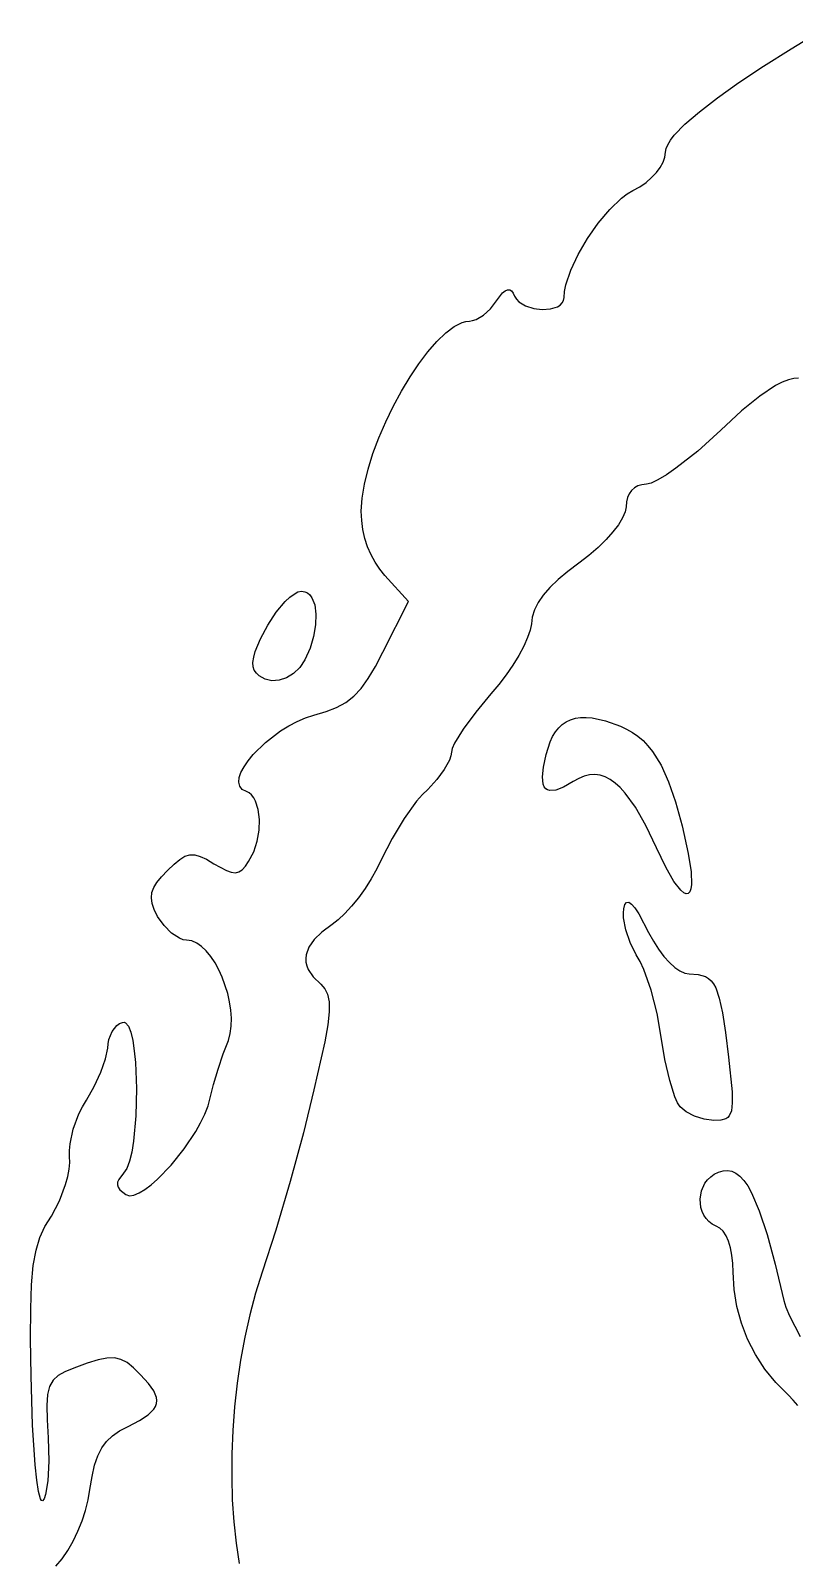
# Model space of a CAD drawing. Extents: x 239 to 1106, y -837 to 40.
# Drawn here: x 238.9 to 430.2, y -414.3 to -31 of the extents above; entities that cross this region are included whole.
import ezdxf

# ---------------------------------------------------------------- set-up
doc = ezdxf.new("R2010")
doc.units = 0

msp = doc.modelspace()

# ---------------------------------------------------------------- linework, layer by layer
at = {"layer": 'Layer 1'}
for p, q in [((429.364848, -35.594756), (436.927159, -31.038344)), ((422.473914, -39.942807), (429.364848, -35.594756)), ((416.312648, -44.046533), (422.473914, -39.942807)), ((410.939341, -47.869965), (416.312648, -44.046533)), ((406.412285, -51.377138), (410.939341, -47.869965)), ((402.789772, -54.532084), (406.412285, -51.377138)), ((399.17953, -58.525402), (400.130092, -57.298837)), ((400.130092, -57.298837), (402.789772, -54.532084)), ((397.932398, -61.523898), (398.073397, -60.642428)), ((398.073397, -60.642428), (398.491537, -59.641431)), ((398.491537, -59.641431), (399.17953, -58.525402)), ((396.607827, -65.328933), (397.328266, -64.015388)), ((397.328266, -64.015388), (397.777506, -62.734916)), ((397.777506, -62.734916), (397.932398, -61.523898)), ((393.050836, -69.104204), (394.445961, -67.909721)), ((394.445961, -67.909721), (395.639342, -66.639171)), ((395.639342, -66.639171), (396.607827, -65.328933)), ((386.901498, -73.093347), (388.345399, -71.987955)), ((388.345399, -71.987955), (389.747958, -71.119448)), ((389.747958, -71.119448), (391.477118, -70.18624)), ((391.477118, -70.18624), (393.050836, -69.104204)), ((381.076278, -79.329794), (383.962431, -75.903992)), ((383.962431, -75.903992), (386.901498, -73.093347)), ((378.388559, -83.149164), (381.076278, -79.329794)), ((376.044797, -87.140514), (378.388559, -83.149164)), ((374.190512, -91.082254), (376.044797, -87.140514)), ((372.971225, -94.752795), (374.190512, -91.082254)), ((372.645181, -96.417119), (372.971225, -94.752795)), ((354.104213, -100.76159), (355.599108, -98.777216)), ((355.599108, -98.777216), (357.138102, -96.814892)), ((357.138102, -96.814892), (357.796804, -96.262023)), ((357.796804, -96.262023), (358.386053, -95.990274)), ((358.386053, -95.990274), (358.909155, -95.996336)), ((358.909155, -95.996336), (359.369419, -96.276904)), ((359.369419, -96.276904), (359.770151, -96.828669)), ((359.770151, -96.828669), (360.114658, -97.648326)), ((360.114658, -97.648326), (360.579676, -98.395636)), ((360.579676, -98.395636), (361.215434, -99.049514)), ((361.215434, -99.049514), (362.888374, -100.073671)), ((371.555771, -99.839266), (372.079909, -99.307482)), ((372.079909, -99.307482), (372.414704, -98.671518)), ((372.414704, -98.671518), (372.532458, -97.930548)), ((372.532458, -97.930548), (372.645181, -96.417119)), ((349.614565, -103.75469), (350.479421, -103.460341)), ((350.479421, -103.460341), (352.318275, -102.375549)), ((352.318275, -102.375549), (354.104213, -100.76159)), ((362.888374, -100.073671), (364.911889, -100.714182)), ((364.911889, -100.714182), (367.064389, -100.964434)), ((367.064389, -100.964434), (369.124285, -100.81781)), ((369.124285, -100.81781), (370.869988, -100.267698)), ((370.869988, -100.267698), (371.555771, -99.839266)), ((340.663401, -108.968077), (342.867087, -106.831914)), ((342.867087, -106.831914), (344.987677, -105.223677)), ((344.987677, -105.223677), (346.986723, -104.209924)), ((346.986723, -104.209924), (347.928652, -103.94678)), ((347.928652, -103.94678), (348.825778, -103.857216)), ((348.825778, -103.857216), (349.614565, -103.75469)), ((338.415066, -111.565607), (340.663401, -108.968077)), ((333.938239, -117.878529), (336.16053, -114.557944)), ((336.16053, -114.557944), (338.415066, -111.565607)), ((331.78664, -121.460804), (333.938239, -117.878529)), ((428.694649, -118.567525), (427.153865, -119.171036)), ((430.063454, -118.245133), (428.694649, -118.567525)), ((431.2578, -118.204274), (430.063454, -118.245133)), ((329.744183, -125.238208), (331.78664, -121.460804)), ((425.443582, -120.055254), (421.524441, -122.664153)), ((427.153865, -119.171036), (425.443582, -120.055254)), ((327.849312, -129.144184), (329.744183, -125.238208)), ((416.95707, -126.390917), (411.761314, -131.232236)), ((421.524441, -122.664153), (416.95707, -126.390917)), ((326.140477, -133.112171), (327.849312, -129.144184)), ((324.656123, -137.075611), (326.140477, -133.112171)), ((411.761314, -131.232236), (405.993396, -136.44453)), ((323.434699, -140.967945), (324.656123, -137.075611)), ((405.993396, -136.44453), (400.542968, -140.75725)), ((322.514652, -144.722613), (323.434699, -140.967945)), ((400.542968, -140.75725), (398.135252, -142.427439)), ((321.934429, -148.273056), (322.514652, -144.722613)), ((391.031178, -145.184631), (390.163014, -145.671905)), ((392.025019, -144.882565), (391.031178, -145.184631)), ((393.134614, -144.778936), (392.025019, -144.882565)), ((394.351699, -144.497814), (393.134614, -144.778936)), ((396.045037, -143.694138), (394.351699, -144.497814)), ((398.135252, -142.427439), (396.045037, -143.694138)), ((321.732478, -151.552716), (321.934429, -148.273056)), ((388.145565, -149.2085), (388.054614, -150.423376)), ((388.411802, -148.112685), (388.145565, -149.2085)), ((388.843404, -147.149162), (388.411802, -148.112685)), ((389.430449, -146.331159), (388.843404, -147.149162)), ((390.163014, -145.671905), (389.430449, -146.331159)), ((321.836657, -153.864526), (321.732478, -151.552716)), ((387.19472, -153.223546), (386.164501, -154.913019)), ((387.834679, -151.712667), (387.19472, -153.223546)), ((388.054614, -150.423376), (387.834679, -151.712667)), ((322.142581, -156.13003), (321.836657, -153.864526)), ((322.640327, -158.329386), (322.142581, -156.13003)), ((384.773788, -156.738091), (383.052347, -158.655767)), ((386.164501, -154.913019), (384.773788, -156.738091)), ((323.319974, -160.442749), (322.640327, -158.329386)), ((324.171601, -162.450276), (323.319974, -160.442749)), ((381.029944, -160.623054), (378.736344, -162.596955)), ((383.052347, -158.655767), (381.029944, -160.623054)), ((325.185284, -164.332125), (324.171601, -162.450276)), ((326.351104, -166.068453), (325.185284, -164.332125)), ((376.201314, -164.534476), (373.423191, -166.624681)), ((378.736344, -162.596955), (376.201314, -164.534476)), ((327.659138, -167.639416), (326.351104, -166.068453)), ((333.585798, -174.130526), (327.659138, -167.639416)), ((373.423191, -166.624681), (371.015487, -168.661968)), ((303.811152, -173.09924), (304.876923, -172.288887)), ((304.876923, -172.288887), (305.873241, -171.772056)), ((305.873241, -171.772056), (306.7753, -171.5905)), ((306.7753, -171.5905), (307.572356, -171.700123)), ((307.572356, -171.700123), (308.270194, -172.017692)), ((308.270194, -172.017692), (308.868813, -172.526256)), ((368.978201, -170.646337), (367.311332, -172.577791)), ((371.015487, -168.661968), (368.978201, -170.646337)), ((300.445165, -176.873881), (302.700732, -174.161359)), ((302.700732, -174.161359), (303.811152, -173.09924)), ((308.868813, -172.526256), (309.368213, -173.208866)), ((309.368213, -173.208866), (310.069358, -175.028425)), ((310.069358, -175.028425), (310.373628, -177.340769)), ((327.094688, -186.830526), (333.585798, -174.130526)), ((365.088842, -176.281957), (364.533221, -178.054671)), ((366.014879, -174.45633), (365.088842, -176.281957)), ((367.311332, -172.577791), (366.014879, -174.45633)), ((296.489651, -183.482931), (298.308659, -180.092416)), ((298.308659, -180.092416), (300.445165, -176.873881)), ((310.281024, -180.010297), (309.791546, -182.901412)), ((310.373628, -177.340769), (310.281024, -180.010297)), ((364.348014, -179.774476), (364.050358, -181.33662)), ((364.533221, -178.054671), (364.348014, -179.774476)), ((295.186581, -186.71139), (296.489651, -183.482931)), ((309.791546, -182.901412), (308.905193, -185.878512)), ((363.395515, -183.222878), (362.423172, -185.36049)), ((364.050358, -181.33662), (363.395515, -183.222878)), ((294.790533, -188.160463), (295.186581, -186.71139)), ((308.905193, -185.878512), (307.621966, -188.806)), ((325.255285, -190.496093), (327.094688, -186.830526)), ((361.173017, -187.676697), (359.684736, -190.098739)), ((362.423172, -185.36049), (361.173017, -187.676697)), ((294.597884, -189.443758), (294.790533, -188.160463)), ((294.633438, -190.519522), (294.597884, -189.443758)), ((294.922, -191.346), (294.633438, -190.519522)), ((295.495576, -192.123626), (294.921966, -191.346)), ((294.921966, -191.346), (294.922, -191.346)), ((306.300705, -190.72092), (304.724781, -192.219122)), ((307.621966, -188.806), (306.300705, -190.72092)), ((323.491952, -193.506819), (325.255285, -190.496093)), ((359.684736, -190.098739), (357.998017, -192.553856)), ((296.150627, -192.764826), (295.495576, -192.123626)), ((297.660407, -193.647872), (296.150627, -192.764826)), ((299.36201, -194.014981), (297.660407, -193.647872)), ((301.166137, -193.885996), (299.36201, -194.014981)), ((302.983493, -193.280762), (301.166137, -193.885996)), ((304.724781, -192.219122), (302.983493, -193.280762)), ((321.722008, -195.948695), (323.491952, -193.506819)), ((356.152547, -194.969288), (354.188014, -197.272276)), ((357.998017, -192.553856), (356.152547, -194.969288)), ((317.831549, -199.469849), (319.862768, -197.907709)), ((319.862768, -197.907709), (321.722008, -195.948695)), ((354.188014, -197.272276), (350.382426, -201.906889)), ((307.754258, -203.337236), (309.879188, -202.634926)), ((309.879188, -202.634926), (312.922443, -201.747469)), ((312.922443, -201.747469), (315.545669, -200.721106)), ((315.545669, -200.721106), (317.831549, -199.469849)), ((350.382426, -201.906889), (347.238297, -206.197543)), ((297.774525, -209.476035), (301.518373, -206.625704)), ((301.518373, -206.625704), (303.544085, -205.365284)), ((303.544085, -205.365284), (305.632635, -204.258242)), ((305.632635, -204.258242), (307.754258, -203.337236)), ((347.238297, -206.197543), (345.099583, -209.694439)), ((369.65562, -208.017103), (370.372063, -206.84708)), ((370.372063, -206.84708), (371.177802, -205.840768)), ((371.177802, -205.840768), (372.075319, -204.997754)), ((372.075319, -204.997754), (373.067094, -204.317624)), ((373.067094, -204.317624), (374.155608, -203.799965)), ((374.155608, -203.799965), (375.34334, -203.444363)), ((375.34334, -203.444363), (376.632773, -203.250404)), ((376.632773, -203.250404), (378.026385, -203.217676)), ((378.026385, -203.217676), (379.526658, -203.345765)), ((379.526658, -203.345765), (382.857109, -204.082739)), ((382.857109, -204.082739), (386.64397, -205.45802)), ((386.64397, -205.45802), (388.185993, -206.154135)), ((388.185993, -206.154135), (389.640373, -206.97882)), ((294.639217, -212.547959), (297.774525, -209.476035)), ((345.099583, -209.694439), (344.514745, -211.004665)), ((368.01727, -212.51357), (369.025995, -209.351249)), ((369.025995, -209.351249), (369.65562, -208.017103)), ((389.640373, -206.97882), (391.012071, -207.941584)), ((391.012071, -207.941584), (392.306047, -209.051936)), ((392.306047, -209.051936), (393.527262, -210.319384)), ((393.527262, -210.319384), (394.680678, -211.753437)), ((292.350574, -215.580197), (293.374179, -214.085368)), ((293.374179, -214.085368), (294.639217, -212.547959)), ((343.820765, -213.918921), (342.511079, -216.28694)), ((344.182913, -212.868857), (343.820765, -213.918921)), ((344.310244, -211.947776), (344.182913, -212.868857)), ((344.514745, -211.004665), (344.310244, -211.947776)), ((367.370697, -215.663764), (368.01727, -212.51357)), ((394.680678, -211.753437), (396.803955, -215.159393)), ((291.026006, -219.4826), (291.146722, -218.311472)), ((291.146722, -218.311472), (291.598166, -216.999784)), ((291.598166, -216.999784), (292.350574, -215.580197)), ((342.511079, -216.28694), (340.61931, -218.813709)), ((367.130919, -218.135963), (367.370697, -215.663764)), ((367.30786, -219.940089), (367.130919, -218.135963)), ((377.574787, -217.953503), (376.200264, -218.503412)), ((378.918717, -217.639238), (377.574787, -217.953503)), ((380.236601, -217.562686), (378.918717, -217.639238)), ((381.532988, -217.725913), (380.236601, -217.562686)), ((382.812424, -218.130985), (381.532988, -217.725913)), ((384.079458, -218.779971), (382.812424, -218.130985)), ((396.803955, -215.159393), (398.715565, -219.34587)), ((291.265785, -220.480508), (291.026006, -219.4826)), ((291.895823, -221.272536), (291.265785, -220.480508)), ((292.945888, -221.826026), (291.895823, -221.272536)), ((293.646757, -222.143459), (292.945888, -221.826026)), ((294.266598, -222.658917), (293.646757, -222.143459)), ((338.383584, -221.261106), (337.041377, -222.545435)), ((340.61931, -218.813709), (338.383584, -221.261106)), ((367.5557, -220.594726), (367.30786, -219.940089)), ((367.91144, -221.086065), (367.5557, -220.594726)), ((368.376321, -221.415347), (367.91144, -221.086065)), ((368.951582, -221.583812), (368.376321, -221.415347)), ((370.438208, -221.443252), (368.951582, -221.583812)), ((372.38124, -220.674307), (370.438208, -221.443252)), ((374.7906, -219.2869), (372.38124, -220.674307)), ((376.200264, -218.503412), (374.7906, -219.2869)), ((385.338636, -219.674937), (384.079458, -218.779971)), ((386.594508, -220.817951), (385.338636, -219.674937)), ((387.851619, -222.211079), (386.594508, -220.817951)), ((390.387753, -225.755945), (387.851619, -222.211079)), ((398.715565, -219.34587), (400.455196, -224.388938)), ((294.803756, -223.352141), (294.266598, -222.658917)), ((295.256579, -224.202875), (294.803756, -223.352141)), ((295.902603, -226.295844), (295.256579, -224.202875)), ((335.583414, -224.233252), (332.492202, -228.528314)), ((337.041377, -222.545435), (335.583414, -224.233252)), ((392.98342, -230.326074), (390.387753, -225.755945)), ((400.455196, -224.388938), (402.062535, -230.364665)), ((296.19144, -228.775766), (295.902603, -226.295844)), ((296.109861, -231.480583), (296.19144, -228.775766)), ((332.492202, -228.528314), (329.453905, -233.564221)), ((295.644636, -234.248237), (296.109861, -231.480583)), ((329.453905, -233.564221), (326.812484, -238.758906)), ((395.675, -235.938), (392.98342, -230.326074)), ((402.062535, -230.364665), (403.57727, -237.34912)), ((293.510332, -239.323826), (294.782536, -236.91667)), ((294.782536, -236.91667), (295.644636, -234.248237)), ((395.67505, -235.93801), (395.675, -235.938)), ((397.994012, -240.790896), (395.67505, -235.93801)), ((403.57727, -237.34912), (404.314244, -241.941841)), ((273.190352, -241.5816), (274.845098, -239.992449)), ((274.845098, -239.992449), (276.268333, -238.816708)), ((276.268333, -238.816708), (277.546049, -238.044455)), ((277.546049, -238.044455), (278.764233, -237.66577)), ((278.764233, -237.66577), (280.008876, -237.67073)), ((280.008876, -237.67073), (281.365967, -238.049415)), ((281.365967, -238.049415), (282.921496, -238.791902)), ((282.921496, -238.791902), (284.761452, -239.88827)), ((284.761452, -239.88827), (287.954091, -241.625698)), ((291.089401, -241.933276), (291.905198, -241.396393)), ((291.905198, -241.396393), (292.694536, -240.528781)), ((292.694536, -240.528781), (293.510332, -239.323826)), ((325.630679, -241.221736), (324.237208, -243.697796)), ((326.812484, -238.758906), (325.630679, -241.221736)), ((400.045084, -244.3341), (397.994012, -240.790896)), ((269.732581, -245.887688), (270.531292, -244.580207)), ((270.531292, -244.580207), (271.680575, -243.166893)), ((271.680575, -243.166893), (273.190352, -241.5816)), ((287.954091, -241.625698), (289.166764, -242.041314)), ((289.166764, -242.041314), (290.194228, -242.146045)), ((290.194228, -242.146045), (291.089401, -241.933276)), ((324.237208, -243.697796), (322.684986, -246.12094)), ((401.77204, -246.554393), (400.045084, -244.3341)), ((404.445985, -245.145498), (404.302462, -246.230562)), ((404.314244, -241.941841), (404.445985, -245.145498)), ((269.147189, -248.449733), (269.274521, -247.155481)), ((269.340665, -249.83659), (269.147189, -248.449733)), ((269.274521, -247.155481), (269.732581, -245.887688)), ((321.026929, -248.425022), (319.315954, -250.543896)), ((322.684986, -246.12094), (321.026929, -248.425022)), ((402.496406, -247.164313), (401.77204, -246.554393)), ((403.118659, -247.438544), (402.496406, -247.164313)), ((403.631771, -247.375431), (403.118659, -247.438544)), ((404.028715, -246.973322), (403.631771, -247.375431)), ((404.302462, -246.230562), (404.028715, -246.973322)), ((269.845027, -251.382197), (269.340665, -249.83659)), ((270.650352, -253.1527), (269.845027, -251.382197)), ((317.604978, -252.411415), (315.946916, -253.961434)), ((319.315954, -250.543896), (317.604978, -252.411415)), ((387.369641, -252.242296), (387.49091, -251.1779)), ((387.420351, -253.501822), (387.369641, -252.242296)), ((387.49091, -251.1779), (387.769274, -250.147681)), ((387.769274, -250.147681), (388.183236, -249.603632)), ((388.183236, -249.603632), (388.736105, -249.555677)), ((388.736105, -249.555677), (389.431186, -250.013736)), ((389.431186, -250.013736), (390.271789, -250.987732)), ((390.271789, -250.987732), (391.261219, -252.487587)), ((391.261219, -252.487587), (393.69979, -257.10456)), ((272.312813, -255.388426), (270.650352, -253.1527)), ((274.213401, -257.280195), (272.312813, -255.388426)), ((314.394684, -255.127806), (311.842561, -257.032255)), ((315.946916, -253.961434), (314.394684, -255.127806)), ((387.984794, -256.434284), (387.420351, -253.501822)), ((389.078405, -259.631329), (387.984794, -256.434284)), ((276.166906, -258.589881), (274.213401, -257.280195)), ((277.105626, -258.952029), (276.166906, -258.589881)), ((277.988122, -259.07936), (277.105626, -258.952029)), ((279.255706, -259.265327), (277.988122, -259.07936)), ((280.508822, -259.7998), (279.255706, -259.265327)), ((281.732999, -260.647639), (280.508822, -259.7998)), ((309.905592, -258.933397), (308.590394, -260.827924)), ((311.842561, -257.032255), (309.905592, -258.933397)), ((390.59535, -262.749), (389.078405, -259.631329)), ((393.69979, -257.10456), (394.911911, -259.335876)), ((394.911911, -259.335876), (396.2001, -261.355525)), ((282.913768, -261.773705), (281.732999, -260.647639)), ((284.03666, -263.142857), (282.913768, -261.773705)), ((285.087205, -264.719955), (284.03666, -263.142857)), ((307.90358, -262.712531), (307.797885, -263.65008)), ((307.797885, -263.65008), (307.851766, -264.58391)), ((308.590394, -260.827924), (307.90358, -262.712531)), ((391.556666, -264.375088), (390.59535, -262.749)), ((392.517983, -266.44435), (391.556666, -264.375088)), ((396.2001, -261.355525), (397.534591, -263.137049)), ((397.534591, -263.137049), (398.885619, -264.65399)), ((286.050934, -266.46986), (285.087205, -264.719955)), ((286.913378, -268.35743), (286.050934, -266.46986)), ((307.851766, -264.58391), (308.06605, -265.513605)), ((308.06605, -265.513605), (308.441565, -266.438753)), ((308.441565, -266.438753), (309.679593, -268.273754)), ((309.679593, -268.273754), (311.572464, -270.085606)), ((394.334786, -271.568441), (392.517983, -266.44435)), ((398.885619, -264.65399), (400.223418, -265.87989)), ((400.223418, -265.87989), (401.518224, -266.78829)), ((401.518224, -266.78829), (402.740269, -267.352733)), ((402.740269, -267.352733), (403.85979, -267.54676)), ((403.85979, -267.54676), (406.136308, -267.680154)), ((406.136308, -267.680154), (407.94319, -268.190579)), ((407.94319, -268.190579), (408.697389, -268.638854)), ((288.276532, -272.405008), (286.913378, -268.35743)), ((311.572464, -270.085606), (312.587801, -271.225518)), ((312.587801, -271.225518), (313.292253, -272.643244)), ((395.834091, -277.433362), (394.334786, -271.568441)), ((408.697389, -268.638854), (409.366426, -269.243399)), ((409.366426, -269.243399), (409.961049, -270.024883)), ((409.961049, -270.024883), (410.492006, -271.003978)), ((410.492006, -271.003978), (411.40592, -273.637679)), ((288.748303, -274.494736), (288.276532, -272.405008)), ((289.060911, -276.58157), (288.748303, -274.494736)), ((313.292253, -272.643244), (313.665977, -274.510761)), ((313.665977, -274.510761), (313.689128, -277.00005)), ((411.40592, -273.637679), (412.194157, -277.309867)), ((261.176557, -279.995283), (261.901406, -279.68164)), ((261.901406, -279.68164), (262.312319, -279.628327)), ((262.312319, -279.628327), (262.698324, -279.77769)), ((262.698324, -279.77769), (263.395197, -280.635242)), ((289.199886, -278.630369), (289.060911, -276.58157)), ((289.150759, -280.605994), (289.199886, -278.630369)), ((313.689128, -277.00005), (313.341863, -280.283089)), ((396.80423, -283.3512), (395.834091, -277.433362)), ((412.194157, -277.309867), (412.942707, -282.185906)), ((258.527967, -283.928204), (259.326126, -281.974699)), ((259.326126, -281.974699), (260.494703, -280.497441)), ((260.494703, -280.497441), (261.176557, -279.995283)), ((263.395197, -280.635242), (263.991198, -282.155906)), ((263.991198, -282.155906), (264.4855, -284.24129)), ((288.430322, -284.19716), (288.899061, -282.473304)), ((288.899061, -282.473304), (289.150759, -280.605994)), ((313.341863, -280.283089), (312.604338, -284.531859)), ((397.792003, -289.02212), (396.80423, -283.3512)), ((412.942707, -282.185906), (413.73756, -288.43116)), ((257.672482, -288.796522), (258.232516, -286.17275)), ((258.232516, -286.17275), (258.309135, -285.025673)), ((258.309135, -285.025673), (258.527967, -283.928204)), ((264.4855, -284.24129), (264.877275, -286.793001)), ((264.877275, -286.793001), (265.165698, -289.712647)), ((287.129456, -287.557359), (288.430322, -284.19716)), ((312.604338, -284.531859), (309.879134, -296.614506)), ((256.503906, -292.134676), (257.672482, -288.796522)), ((265.165698, -289.712647), (265.429179, -296.262179)), ((285.855048, -291.393806), (287.129456, -287.557359)), ((398.991446, -294.21678), (397.792003, -289.02212)), ((413.73756, -288.43116), (414.593045, -297.091824)), ((254.85908, -295.737417), (256.503906, -292.134676)), ((284.739389, -295.230256), (285.855048, -291.393806)), ((400.296724, -298.3531), (398.991446, -294.21678)), ((252.870296, -299.15495), (254.85908, -295.737417)), ((265.429179, -296.262179), (265.269326, -303.102749)), ((283.351495, -300.565258), (283.914772, -298.59046)), ((283.914772, -298.59046), (284.739389, -295.230256)), ((309.879134, -296.614506), (307.255352, -307.369815)), ((400.955977, -299.842483), (400.296724, -298.3531)), ((414.593045, -297.091824), (414.660293, -299.880965)), ((249.589465, -306.422165), (250.978527, -302.629808)), ((250.978527, -302.629808), (251.866534, -300.826233)), ((251.866534, -300.826233), (252.870296, -299.15495)), ((281.485761, -304.820776), (282.530662, -302.65457)), ((282.530662, -302.65457), (283.351495, -300.565258)), ((401.602, -300.849), (400.955977, -299.842483)), ((401.60201, -300.8489), (401.602, -300.849)), ((403.083676, -302.092439), (401.60201, -300.8489)), ((405.200341, -303.177229), (403.083676, -302.092439)), ((414.443114, -301.836673), (413.908435, -303.104466)), ((414.660293, -299.880965), (414.443114, -301.836673)), ((248.782487, -310.10869), (249.589465, -306.422165)), ((265.269326, -303.102749), (264.679527, -309.447223)), ((280.250278, -307.026257), (281.485761, -304.820776)), ((407.634506, -303.944519), (405.200341, -303.177229)), ((410.06867, -304.23556), (407.634506, -303.944519)), ((411.754286, -304.158389), (410.06867, -304.23556)), ((413.023184, -303.829865), (411.754286, -304.158389)), ((413.511698, -303.525869), (413.023184, -303.829865)), ((413.908435, -303.104466), (413.511698, -303.525869)), ((248.622083, -311.779974), (248.782487, -310.10869)), ((264.679527, -309.447223), (264.22133, -312.187444)), ((277.341509, -311.404558), (280.250278, -307.026257)), ((307.255352, -307.369815), (303.917197, -319.580331)), ((248.636966, -313.26605), (248.622083, -311.779974)), ((248.720752, -314.76536), (248.636966, -313.26605)), ((264.22133, -312.187444), (263.653166, -314.508465)), ((274.072246, -315.48851), (277.341509, -311.404558)), ((248.200407, -318.346064), (248.566413, -316.476337)), ((248.566413, -316.476337), (248.720752, -314.76536)), ((262.183628, -317.49934), (260.962135, -319.051563)), ((262.974207, -316.311895), (262.183628, -317.49934)), ((263.653166, -314.508465), (262.974207, -316.311895)), ((270.71038, -318.977149), (274.072246, -315.48851)), ((409.239494, -318.354322), (410.151823, -317.716011)), ((410.151823, -317.716011), (411.196858, -317.216606)), ((411.196858, -317.216606), (412.338768, -316.867893)), ((412.338768, -316.867893), (413.43975, -316.781697)), ((413.43975, -316.781697), (414.505178, -316.969179)), ((414.505178, -316.969179), (415.540428, -317.441501)), ((415.540428, -317.441501), (416.550873, -318.209825)), ((246.096971, -324.378574), (247.649192, -320.321624)), ((247.649192, -320.321624), (248.200407, -318.346064)), ((260.700308, -319.741685), (260.666685, -320.392119)), ((260.666685, -320.392119), (260.857957, -321.016094)), ((260.962135, -319.051563), (260.700308, -319.741685)), ((260.857957, -321.016094), (261.270817, -321.62684)), ((261.270817, -321.62684), (262.748072, -322.86156)), ((266.079962, -322.435541), (267.523802, -321.569513)), ((267.523802, -321.569513), (269.078437, -320.404176)), ((269.078437, -320.404176), (270.71038, -318.977149)), ((303.917197, -319.580331), (300.31446, -331.737934)), ((406.575472, -323.989963), (406.925493, -321.899751)), ((406.925493, -321.899751), (407.814603, -319.968287)), ((407.814603, -319.968287), (408.460282, -319.111695)), ((408.460282, -319.111695), (409.239494, -318.354322)), ((416.550873, -318.209825), (417.541888, -319.285314)), ((417.541888, -319.285314), (418.518847, -320.679129)), ((418.518847, -320.679129), (419.487126, -322.402433)), ((244.121416, -328.22385), (246.096971, -324.378574)), ((262.748072, -322.86156), (263.65861, -323.119184)), ((263.65861, -323.119184), (264.780402, -322.964638)), ((264.780402, -322.964638), (266.079962, -322.435541)), ((406.767846, -326.080175), (406.575472, -323.989963)), ((419.487126, -322.402433), (421.419136, -326.882156)), ((242.502497, -330.848721), (244.121416, -328.22385)), ((407.068465, -327.075672), (406.767846, -326.080175)), ((407.505923, -328.011636), (407.068465, -327.075672)), ((408.080634, -328.868226), (407.505923, -328.011636)), ((408.79301, -329.625597), (408.080634, -328.868226)), ((421.419136, -326.882156), (423.380915, -332.813778)), ((241.224228, -333.612506), (242.502497, -330.848721)), ((300.31446, -331.737934), (296.896934, -342.334506)), ((409.643466, -330.263904), (408.79301, -329.625597)), ((410.632414, -330.763306), (409.643466, -330.263904)), ((411.543573, -331.248936), (410.632414, -330.763306)), ((412.365434, -332.055368), (411.543573, -331.248936)), ((413.088077, -333.159452), (412.365434, -332.055368)), ((413.701579, -334.538038), (413.088077, -333.159452)), ((423.380915, -332.813778), (425.415457, -340.286595)), ((239.570583, -340.6416), (240.256846, -336.786401)), ((240.256846, -336.786401), (241.224228, -333.612506)), ((414.196018, -336.167977), (413.701579, -334.538038)), ((414.561474, -338.026118), (414.196018, -336.167977)), ((239.135674, -345.449299), (239.570583, -340.6416)), ((414.788023, -340.089311), (414.561474, -338.026118)), ((414.865744, -342.334406), (414.788023, -340.089311)), ((425.415457, -340.286595), (427.565758, -349.389906)), ((296.896934, -342.334506), (295.249972, -347.539764)), ((415.101114, -346.654276), (414.865744, -342.334406)), ((238.922354, -351.480694), (239.135674, -345.449299)), ((295.249972, -347.539764), (293.801861, -352.967437)), ((415.796198, -350.911308), (415.101114, -346.654276)), ((238.900856, -359.006979), (238.922354, -351.480694)), ((416.934461, -355.069121), (415.796198, -350.911308)), ((427.565758, -349.389906), (428.086656, -351.109144)), ((428.086656, -351.109144), (428.981277, -353.248406)), ((293.801861, -352.967437), (292.553014, -358.575357)), ((418.499364, -359.091336), (416.934461, -355.069121)), ((428.981277, -353.248406), (431.69325, -358.456272)), ((239.041416, -368.29935), (238.900856, -359.006979)), ((292.553014, -358.575357), (291.503845, -364.321358)), ((420.474371, -362.941572), (418.499364, -359.091336)), ((258.035732, -363.833358), (255.8204, -364.286458)), ((259.89057, -363.783749), (258.035732, -363.833358)), ((261.520512, -364.157472), (259.89057, -363.783749)), ((422.842945, -366.583449), (420.474371, -362.941572)), ((247.507528, -367.24924), (245.77506, -368.22434)), ((249.765856, -366.32375), (247.507528, -367.24924)), ((253.108974, -365.123203), (249.765856, -366.32375)), ((255.8204, -364.286458), (253.108974, -365.123203)), ((263.061158, -364.974373), (261.520512, -364.157472)), ((264.648106, -366.254294), (263.061158, -364.974373)), ((266.416956, -368.01708), (264.648106, -366.254294)), ((291.503845, -364.321358), (290.654767, -370.163269)), ((425.588548, -369.980587), (422.842945, -366.583449)), ((239.403012, -380.615661), (239.041416, -368.29935)), ((243.662805, -370.945141), (243.17057, -373.001728)), ((244.512227, -369.404493), (243.662805, -370.945141)), ((245.77506, -368.22434), (244.512227, -369.404493)), ((268.425033, -370.183901), (266.416956, -368.01708)), ((269.781574, -372.069604), (268.425033, -370.183901)), ((290.654767, -370.163269), (290.006193, -376.058925)), ((428.694644, -373.096606), (425.588548, -369.980587)), ((243.17057, -373.001728), (242.979298, -375.729696)), ((270.470041, -373.737026), (269.781574, -372.069604)), ((270.213933, -375.966344), (270.4739, -375.249008)), ((270.55858, -374.50852), (270.470041, -373.737026)), ((270.4739, -375.249008), (270.55858, -374.50852)), ((429.921647, -374.345665), (428.694644, -373.096606)), ((431.049432, -375.733629), (429.921647, -374.345665)), ((242.979298, -375.729696), (243.032764, -379.284489)), ((243.032764, -379.284489), (243.274746, -383.82155)), ((266.212457, -379.480683), (268.361644, -378.057998)), ((268.361644, -378.057998), (269.776613, -376.668385)), ((269.776613, -376.668385), (270.213933, -375.966344)), ((290.006193, -376.058925), (289.558537, -381.966155)), ((240.029192, -390.630121), (239.403012, -380.615661)), ((259.392273, -383.309959), (261.175454, -382.095088)), ((261.175454, -382.095088), (263.312516, -380.99928)), ((263.312516, -380.99928), (266.212457, -379.480683)), ((289.558537, -381.966155), (289.312213, -387.842794)), ((243.274746, -383.82155), (243.451135, -389.664429)), ((255.736065, -388.330409), (256.715573, -386.361474)), ((256.715573, -386.361474), (257.919978, -384.710039)), ((257.919978, -384.710039), (259.392273, -383.309959)), ((240.424965, -394.451693), (240.029192, -390.630121)), ((243.451135, -389.664429), (243.20419, -394.581265)), ((254.279756, -393.485367), (254.938458, -390.682992)), ((254.938458, -390.682992), (255.736065, -388.330409)), ((289.312213, -387.842794), (289.267633, -393.646671)), ((240.867039, -397.310845), (240.424965, -394.451693)), ((243.20419, -394.581265), (242.639746, -398.069343)), ((253.716966, -396.80368), (254.279756, -393.485367)), ((289.267633, -393.646671), (289.425211, -399.33562)), ((241.348801, -399.078593), (240.867039, -397.310845)), ((242.639746, -398.069343), (242.271535, -399.1205)), ((253.28371, -399.387767), (253.716966, -396.80368)), ((241.602498, -399.512882), (241.348801, -399.078593)), ((241.863636, -399.62595), (241.602498, -399.512882)), ((242.271535, -399.1205), (241.863636, -399.62595)), ((251.7822, -404.661788), (252.632173, -402.024776)), ((252.632173, -402.024776), (253.28371, -399.387767)), ((289.425211, -399.33562), (289.785361, -404.867473)), ((250.753633, -407.245886), (251.7822, -404.661788)), ((289.785361, -404.867473), (290.348496, -410.200061)), ((248.240095, -412.043668), (249.566317, -409.724152)), ((249.566317, -409.724152), (250.753633, -407.245886)), ((246.79481, -414.151517), (248.240095, -412.043668)), ((290.348496, -410.200061), (291.115029, -415.291216)), ((245.250306, -415.99478), (246.79481, -414.151517))]:
    msp.add_line(p, q, dxfattribs=at)

doc.saveas('drawing.dxf')
